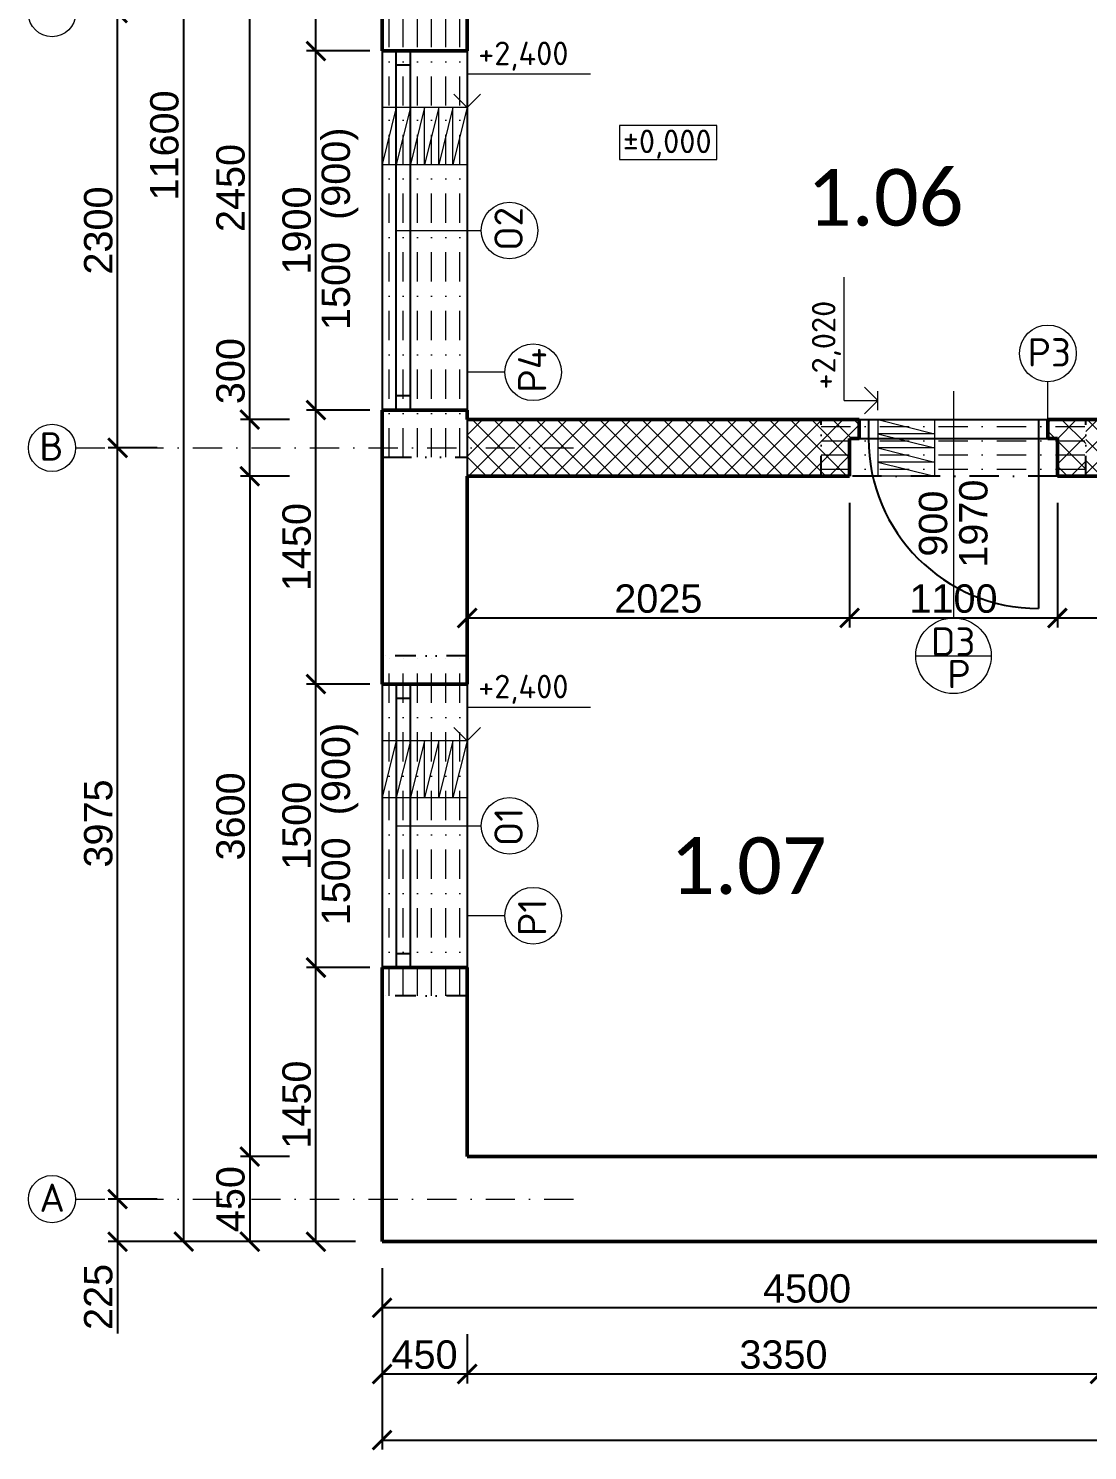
# Model space of a CAD drawing. Header units: millimetres. Extents: x -2059 to 10703, y -1105 to 13172.
# Drawn here: x -1872 to 3735, y -1105 to 6419 of the extents above; entities that cross this region are included whole.
import ezdxf

# ---------------------------------------------------------------- set-up
doc = ezdxf.new("R2010")
doc.units = ezdxf.units.MM
doc.header["$LTSCALE"] = 310
doc.linetypes.add('DASHDOT', pattern=[1, 0.5, -0.25, 0, -0.25])
doc.linetypes.add('DIVIDE', pattern=[1.25, 0.5, -0.25, 0, -0.25, 0, -0.25])
for name, color, linetype, lineweight in [('00 kóty', 210, 'Continuous', 13), ('00 popis', 7, 'Continuous', 13), ('00 tenká plná', 7, 'Continuous', 13), ('00 šrafy', 253, 'Continuous', 13), ('01 tenká čerchovaná', 7, 'DASHDOT', 13), ('01 tlustá dvojčerchovaná', 253, 'DIVIDE', 25), ('01 tlustá plná', 90, 'Continuous', 25), ('01 tlustá čerchovaná', 151, 'DASHDOT', 25), ('01 velmi tlustá plná', 210, 'Continuous', 50)]:
    doc.layers.add(name, color=color, linetype=linetype, lineweight=lineweight)
doc.styles.add('ISOCPEUR', font='isocpeur.ttf')
doc.styles.add('koty', font='arial.ttf', dxfattribs={"height": 150})
doc.styles.add('mistnosti', font='calibri.ttf', dxfattribs={"height": 300})
doc.dimstyles.new('moje koty', dxfattribs={"dimscale": 40, "dimtxt": 150, "dimasz": 2.5, "dimexe": 1.25, "dimexo": 3.5, "dimtad": 1, "dimtxsty": 'koty', "dimblk": 'ARCHTICK', "dimcen": 2.5, "dimadec": 0, "dimazin": 0, "dimtfac": 1, "dimtmove": 0, "dimatfit": 3, "dimfxl": 1, "dimarcsym": 0})

# ---------------------------------------------------------------- blocks, each defined once
blk = doc.blocks.new('_ArchTick')
at = {"color": 0, "linetype": 'ByBlock', "const_width": 0.15}
blk.add_lwpolyline([(-0.5, -0.5), (0.5, 0.5)], dxfattribs=at)
blk = doc.blocks.new('*D14')
at = {"layer": '00 kóty', "color": 0, "lineweight": -2, "transparency": 16777216}
for p, q in [((0, -140), (0, -400)), ((4500, -140), (4500, -400)), ((4500, -350), (0, -350))]:
    blk.add_line(p, q, dxfattribs=at)
at = {"layer": 'Defpoints', "color": 0, "transparency": 16777216}
for p in [(0, 0), (4500, 0), (0, -350)]:
    blk.add_point(p, dxfattribs=at)
at = {"layer": '00 kóty', "color": 0, "lineweight": -2, "transparency": 16777216, "xscale": 100, "yscale": 100, "zscale": 100, "rotation": 180}
blk.add_blockref('_ArchTick', (0, -350), dxfattribs=at)
at = {"layer": '00 kóty', "color": 0, "lineweight": -2, "transparency": 16777216, "xscale": 100, "yscale": 100, "zscale": 100}
blk.add_blockref('_ArchTick', (4500, -350), dxfattribs=at)
at = {"layer": '00 kóty', "color": 0, "transparency": 16777216, "insert": (2250, -248.4), "char_height": 150, "attachment_point": 5, "style": 'koty'}
blk.add_mtext('4500', dxfattribs=at)
blk = doc.blocks.new('*D22')
at = {"layer": '00 kóty', "color": 0, "lineweight": -2, "transparency": 16777216}
for p, q in [((-65, 1450), (-400, 1450)), ((-350, 0), (-350, 1450)), ((-140, 0), (-400, 0))]:
    blk.add_line(p, q, dxfattribs=at)
at = {"layer": 'Defpoints', "color": 0, "transparency": 16777216}
for p in [(-350, 1450), (75, 1450), (0, 0)]:
    blk.add_point(p, dxfattribs=at)
at = {"layer": '00 kóty', "color": 0, "lineweight": -2, "transparency": 16777216, "xscale": 100, "yscale": 100, "zscale": 100}
for p, rotation in [((-350, 1450), 90), ((-350, 0), 270)]:
    blk.add_blockref('_ArchTick', p, dxfattribs=dict(at, rotation=rotation))
at = {"layer": '00 kóty', "color": 0, "transparency": 16777216, "insert": (-451.6, 725), "char_height": 150, "attachment_point": 5, "rotation": 90, "style": 'koty'}
blk.add_mtext('1450', dxfattribs=at)
blk = doc.blocks.new('*D23')
at = {"layer": '00 kóty', "color": 0, "lineweight": -2, "transparency": 16777216}
for p, q in [((-65, 2950), (-400, 2950)), ((-350, 1450), (-350, 2950)), ((-65, 1450), (-400, 1450))]:
    blk.add_line(p, q, dxfattribs=at)
at = {"layer": 'Defpoints', "color": 0, "transparency": 16777216}
for p in [(-350, 2950), (75, 2950), (75, 1450)]:
    blk.add_point(p, dxfattribs=at)
at = {"layer": '00 kóty', "color": 0, "lineweight": -2, "transparency": 16777216, "xscale": 100, "yscale": 100, "zscale": 100}
for p, rotation in [((-350, 2950), 90), ((-350, 1450), 270)]:
    blk.add_blockref('_ArchTick', p, dxfattribs=dict(at, rotation=rotation))
at = {"layer": '00 kóty', "color": 0, "transparency": 16777216, "insert": (-451.6, 2200), "char_height": 150, "attachment_point": 5, "rotation": 90, "style": 'koty'}
blk.add_mtext('1500', dxfattribs=at)
blk = doc.blocks.new('*D24')
at = {"layer": '00 kóty', "color": 0, "lineweight": -2, "transparency": 16777216}
for p, q in [((-140, 4400), (-400, 4400)), ((-350, 2950), (-350, 4400)), ((-65, 2950), (-400, 2950))]:
    blk.add_line(p, q, dxfattribs=at)
at = {"layer": 'Defpoints', "color": 0, "transparency": 16777216}
for p in [(-350, 4400), (0, 4400), (75, 2950)]:
    blk.add_point(p, dxfattribs=at)
at = {"layer": '00 kóty', "color": 0, "lineweight": -2, "transparency": 16777216, "xscale": 100, "yscale": 100, "zscale": 100}
for p, rotation in [((-350, 4400), 90), ((-350, 2950), 270)]:
    blk.add_blockref('_ArchTick', p, dxfattribs=dict(at, rotation=rotation))
at = {"layer": '00 kóty', "color": 0, "transparency": 16777216, "insert": (-451.6, 3675), "char_height": 150, "attachment_point": 5, "rotation": 90, "style": 'koty'}
blk.add_mtext('1450', dxfattribs=at)
blk = doc.blocks.new('*D25')
at = {"layer": '00 kóty', "color": 0, "lineweight": -2, "transparency": 16777216}
for p, q in [((-65, 6300), (-400, 6300)), ((-350, 4400), (-350, 6300)), ((-65, 4400), (-400, 4400))]:
    blk.add_line(p, q, dxfattribs=at)
at = {"layer": 'Defpoints', "color": 0, "transparency": 16777216}
for p in [(-350, 6300), (75, 6300), (75, 4400)]:
    blk.add_point(p, dxfattribs=at)
at = {"layer": '00 kóty', "color": 0, "lineweight": -2, "transparency": 16777216, "xscale": 100, "yscale": 100, "zscale": 100}
for p, rotation in [((-350, 6300), 90), ((-350, 4400), 270)]:
    blk.add_blockref('_ArchTick', p, dxfattribs=dict(at, rotation=rotation))
at = {"layer": '00 kóty', "color": 0, "transparency": 16777216, "insert": (-451.6, 5350), "char_height": 150, "attachment_point": 5, "rotation": 90, "style": 'koty'}
blk.add_mtext('1900', dxfattribs=at)
blk = doc.blocks.new('*D26')
at = {"layer": '00 kóty', "color": 0, "lineweight": -2, "transparency": 16777216}
for p, q in [((-65, 8650), (-400, 8650)), ((-350, 6300), (-350, 8650)), ((-65, 6300), (-400, 6300))]:
    blk.add_line(p, q, dxfattribs=at)
at = {"layer": 'Defpoints', "color": 0, "transparency": 16777216}
for p in [(-350, 8650), (75, 8650), (75, 6300)]:
    blk.add_point(p, dxfattribs=at)
at = {"layer": '00 kóty', "color": 0, "lineweight": -2, "transparency": 16777216, "xscale": 100, "yscale": 100, "zscale": 100}
for p, rotation in [((-350, 8650), 90), ((-350, 6300), 270)]:
    blk.add_blockref('_ArchTick', p, dxfattribs=dict(at, rotation=rotation))
at = {"layer": '00 kóty', "color": 0, "transparency": 16777216, "insert": (-451.6, 7475), "char_height": 150, "attachment_point": 5, "rotation": 90, "style": 'koty'}
blk.add_mtext('2350', dxfattribs=at)
blk = doc.blocks.new('*D29')
at = {"layer": '00 kóty', "color": 0, "lineweight": -2, "transparency": 16777216}
for p, q in [((-490, 4350), (-750, 4350)), ((-700, 4050), (-700, 4350)), ((-490, 4050), (-750, 4050))]:
    blk.add_line(p, q, dxfattribs=at)
at = {"layer": 'Defpoints', "color": 0, "transparency": 16777216}
for p in [(-700, 4350), (-350, 4350), (-350, 4050)]:
    blk.add_point(p, dxfattribs=at)
at = {"layer": '00 kóty', "color": 0, "lineweight": -2, "transparency": 16777216, "xscale": 100, "yscale": 100, "zscale": 100}
for p, rotation in [((-700, 4350), 90), ((-700, 4050), 270)]:
    blk.add_blockref('_ArchTick', p, dxfattribs=dict(at, rotation=rotation))
at = {"layer": '00 kóty', "color": 0, "transparency": 16777216, "insert": (-801.6, 4606), "char_height": 150, "attachment_point": 5, "rotation": 90, "style": 'koty'}
blk.add_mtext('300', dxfattribs=at)
blk = doc.blocks.new('*D30')
at = {"layer": '00 kóty', "color": 0, "lineweight": -2, "transparency": 16777216}
for p, q in [((-490, 6800), (-750, 6800)), ((-700, 4350), (-700, 6800)), ((-490, 4350), (-750, 4350))]:
    blk.add_line(p, q, dxfattribs=at)
at = {"layer": 'Defpoints', "color": 0, "transparency": 16777216}
for p in [(-700, 6800), (-350, 6800), (-350, 4350)]:
    blk.add_point(p, dxfattribs=at)
at = {"layer": '00 kóty', "color": 0, "lineweight": -2, "transparency": 16777216, "xscale": 100, "yscale": 100, "zscale": 100}
for p, rotation in [((-700, 6800), 90), ((-700, 4350), 270)]:
    blk.add_blockref('_ArchTick', p, dxfattribs=dict(at, rotation=rotation))
at = {"layer": '00 kóty', "color": 0, "transparency": 16777216, "insert": (-801.6, 5575), "char_height": 150, "attachment_point": 5, "rotation": 90, "style": 'koty'}
blk.add_mtext('2450', dxfattribs=at)
blk = doc.blocks.new('*D34')
at = {"layer": '00 kóty', "color": 0, "lineweight": -2, "transparency": 16777216}
for p, q in [((-490, 4050), (-750, 4050)), ((-700, 4050), (-700, 450)), ((-490, 450), (-750, 450))]:
    blk.add_line(p, q, dxfattribs=at)
at = {"layer": 'Defpoints', "color": 0, "transparency": 16777216}
for p in [(-350, 4050), (-700, 450), (-350, 450)]:
    blk.add_point(p, dxfattribs=at)
at = {"layer": '00 kóty', "color": 0, "lineweight": -2, "transparency": 16777216, "xscale": 100, "yscale": 100, "zscale": 100}
for p, rotation in [((-700, 4050), 90), ((-700, 450), 270)]:
    blk.add_blockref('_ArchTick', p, dxfattribs=dict(at, rotation=rotation))
at = {"layer": '00 kóty', "color": 0, "transparency": 16777216, "insert": (-801.6, 2250), "char_height": 150, "attachment_point": 5, "rotation": 90, "style": 'koty'}
blk.add_mtext('3600', dxfattribs=at)
blk = doc.blocks.new('*D35')
at = {"layer": '00 kóty', "color": 0, "lineweight": -2, "transparency": 16777216}
for p, q in [((-490, 450), (-750, 450)), ((-700, 450), (-700, 0)), ((-490, 0), (-750, 0))]:
    blk.add_line(p, q, dxfattribs=at)
at = {"layer": 'Defpoints', "color": 0, "transparency": 16777216}
for p in [(-350, 450), (-700, 0), (-350, 0)]:
    blk.add_point(p, dxfattribs=at)
at = {"layer": '00 kóty', "color": 0, "lineweight": -2, "transparency": 16777216, "xscale": 100, "yscale": 100, "zscale": 100}
for p, rotation in [((-700, 450), 90), ((-700, 0), 270)]:
    blk.add_blockref('_ArchTick', p, dxfattribs=dict(at, rotation=rotation))
at = {"layer": '00 kóty', "color": 0, "transparency": 16777216, "insert": (-801.6, 225), "char_height": 150, "attachment_point": 5, "rotation": 90, "style": 'koty'}
blk.add_mtext('450', dxfattribs=at)
blk = doc.blocks.new('*D36')
at = {"layer": '00 kóty', "color": 0, "lineweight": -2, "transparency": 16777216}
for p, q in [((-140, 11600), (-1100, 11600)), ((-1050, 0), (-1050, 11600)), ((-140, 0), (-1100, 0))]:
    blk.add_line(p, q, dxfattribs=at)
at = {"layer": 'Defpoints', "color": 0, "transparency": 16777216}
for p in [(-1050, 11600), (0, 11600), (0, 0)]:
    blk.add_point(p, dxfattribs=at)
at = {"layer": '00 kóty', "color": 0, "lineweight": -2, "transparency": 16777216, "xscale": 100, "yscale": 100, "zscale": 100}
for p, rotation in [((-1050, 11600), 90), ((-1050, 0), 270)]:
    blk.add_blockref('_ArchTick', p, dxfattribs=dict(at, rotation=rotation))
at = {"layer": '00 kóty', "color": 0, "transparency": 16777216, "insert": (-1151.6, 5800), "char_height": 150, "attachment_point": 5, "rotation": 90, "style": 'koty'}
blk.add_mtext('11600', dxfattribs=at)
blk = doc.blocks.new('*D37')
at = {"layer": '00 kóty', "color": 0, "lineweight": -2, "transparency": 16777216}
for p, q in [((-1190, 225), (-1450, 225)), ((-1400, 225), (-1400, 0)), ((-140, 0), (-1450, 0)), ((-1400, 0), (-1400, -485.1))]:
    blk.add_line(p, q, dxfattribs=at)
at = {"layer": 'Defpoints', "color": 0, "transparency": 16777216}
for p in [(-1400, 225), (-1050, 225), (0, 0)]:
    blk.add_point(p, dxfattribs=at)
at = {"layer": '00 kóty', "color": 0, "lineweight": -2, "transparency": 16777216, "xscale": 100, "yscale": 100, "zscale": 100}
for p, rotation in [((-1400, 225), 90), ((-1400, 0), 270)]:
    blk.add_blockref('_ArchTick', p, dxfattribs=dict(at, rotation=rotation))
at = {"layer": '00 kóty', "color": 0, "transparency": 16777216, "insert": (-1501.6, -292.5), "char_height": 150, "attachment_point": 5, "rotation": 90, "style": 'koty'}
blk.add_mtext('225', dxfattribs=at)
blk = doc.blocks.new('*D38')
at = {"layer": '00 kóty', "color": 0, "lineweight": -2, "transparency": 16777216}
for p, q in [((-1190, 4200), (-1450, 4200)), ((-1400, 225), (-1400, 4200)), ((-1190, 225), (-1450, 225))]:
    blk.add_line(p, q, dxfattribs=at)
at = {"layer": 'Defpoints', "color": 0, "transparency": 16777216}
for p in [(-1400, 4200), (-1050, 4200), (-1050, 225)]:
    blk.add_point(p, dxfattribs=at)
at = {"layer": '00 kóty', "color": 0, "lineweight": -2, "transparency": 16777216, "xscale": 100, "yscale": 100, "zscale": 100}
for p, rotation in [((-1400, 4200), 90), ((-1400, 225), 270)]:
    blk.add_blockref('_ArchTick', p, dxfattribs=dict(at, rotation=rotation))
at = {"layer": '00 kóty', "color": 0, "transparency": 16777216, "insert": (-1501.6, 2212.5), "char_height": 150, "attachment_point": 5, "rotation": 90, "style": 'koty'}
blk.add_mtext('3975', dxfattribs=at)
blk = doc.blocks.new('*D39')
at = {"layer": '00 kóty', "color": 0, "lineweight": -2, "transparency": 16777216}
for p, q in [((-1190, 6500), (-1450, 6500)), ((-1400, 4200), (-1400, 6500)), ((-1190, 4200), (-1450, 4200))]:
    blk.add_line(p, q, dxfattribs=at)
at = {"layer": 'Defpoints', "color": 0, "transparency": 16777216}
for p in [(-1400, 6500), (-1050, 6500), (-1050, 4200)]:
    blk.add_point(p, dxfattribs=at)
at = {"layer": '00 kóty', "color": 0, "lineweight": -2, "transparency": 16777216, "xscale": 100, "yscale": 100, "zscale": 100}
for p, rotation in [((-1400, 6500), 90), ((-1400, 4200), 270)]:
    blk.add_blockref('_ArchTick', p, dxfattribs=dict(at, rotation=rotation))
at = {"layer": '00 kóty', "color": 0, "transparency": 16777216, "insert": (-1501.6, 5350), "char_height": 150, "attachment_point": 5, "rotation": 90, "style": 'koty'}
blk.add_mtext('2300', dxfattribs=at)
blk = doc.blocks.new('*D42')
at = {"layer": '00 kóty', "color": 0, "lineweight": -2, "transparency": 16777216}
for p, q in [((0, -140), (0, -750)), ((450, -490), (450, -750)), ((0, -700), (450, -700))]:
    blk.add_line(p, q, dxfattribs=at)
at = {"layer": 'Defpoints', "color": 0, "transparency": 16777216}
for p in [(0, 0), (450, -350), (450, -700)]:
    blk.add_point(p, dxfattribs=at)
at = {"layer": '00 kóty', "color": 0, "lineweight": -2, "transparency": 16777216, "xscale": 100, "yscale": 100, "zscale": 100, "rotation": 180}
blk.add_blockref('_ArchTick', (0, -700), dxfattribs=at)
at = {"layer": '00 kóty', "color": 0, "lineweight": -2, "transparency": 16777216, "xscale": 100, "yscale": 100, "zscale": 100}
blk.add_blockref('_ArchTick', (450, -700), dxfattribs=at)
at = {"layer": '00 kóty', "color": 0, "transparency": 16777216, "insert": (225, -598.4), "char_height": 150, "attachment_point": 5, "style": 'koty'}
blk.add_mtext('450', dxfattribs=at)
blk = doc.blocks.new('*D43')
at = {"layer": '00 kóty', "color": 0, "lineweight": -2, "transparency": 16777216}
for p, q in [((450, -490), (450, -750)), ((3800, -490), (3800, -750)), ((450, -700), (3800, -700))]:
    blk.add_line(p, q, dxfattribs=at)
at = {"layer": 'Defpoints', "color": 0, "transparency": 16777216}
for p in [(450, -350), (3800, -350), (3800, -700)]:
    blk.add_point(p, dxfattribs=at)
at = {"layer": '00 kóty', "color": 0, "lineweight": -2, "transparency": 16777216, "xscale": 100, "yscale": 100, "zscale": 100, "rotation": 180}
blk.add_blockref('_ArchTick', (450, -700), dxfattribs=at)
at = {"layer": '00 kóty', "color": 0, "lineweight": -2, "transparency": 16777216, "xscale": 100, "yscale": 100, "zscale": 100}
blk.add_blockref('_ArchTick', (3800, -700), dxfattribs=at)
at = {"layer": '00 kóty', "color": 0, "transparency": 16777216, "insert": (2125, -598.4), "char_height": 150, "attachment_point": 5, "style": 'koty'}
blk.add_mtext('3350', dxfattribs=at)
blk = doc.blocks.new('*D47')
at = {"layer": '00 kóty', "color": 0, "lineweight": -2, "transparency": 16777216}
for p, q in [((0, -140), (0, -1100)), ((9300, -140), (9300, -1100)), ((0, -1050), (9300, -1050))]:
    blk.add_line(p, q, dxfattribs=at)
at = {"layer": 'Defpoints', "color": 0, "transparency": 16777216}
for p in [(0, 0), (9300, 0), (9300, -1050)]:
    blk.add_point(p, dxfattribs=at)
at = {"layer": '00 kóty', "color": 0, "lineweight": -2, "transparency": 16777216, "xscale": 100, "yscale": 100, "zscale": 100, "rotation": 180}
blk.add_blockref('_ArchTick', (0, -1050), dxfattribs=at)
at = {"layer": '00 kóty', "color": 0, "lineweight": -2, "transparency": 16777216, "xscale": 100, "yscale": 100, "zscale": 100}
blk.add_blockref('_ArchTick', (9300, -1050), dxfattribs=at)
at = {"layer": '00 kóty', "color": 0, "transparency": 16777216, "insert": (4650, -948.4), "char_height": 150, "attachment_point": 5, "style": 'koty'}
blk.add_mtext('9300', dxfattribs=at)
blk = doc.blocks.new('*D71')
at = {"layer": '00 kóty', "color": 0, "lineweight": -2, "transparency": 16777216}
for p, q in [((2475, 3910), (2475, 3250)), ((450, 3360), (450, 3250)), ((450, 3300), (2475, 3300))]:
    blk.add_line(p, q, dxfattribs=at)
at = {"layer": 'Defpoints', "color": 0, "transparency": 16777216}
for p in [(2475, 4050), (450, 3500), (2475, 3300)]:
    blk.add_point(p, dxfattribs=at)
at = {"layer": '00 kóty', "color": 0, "lineweight": -2, "transparency": 16777216, "xscale": 100, "yscale": 100, "zscale": 100, "rotation": 180}
blk.add_blockref('_ArchTick', (450, 3300), dxfattribs=at)
at = {"layer": '00 kóty', "color": 0, "lineweight": -2, "transparency": 16777216, "xscale": 100, "yscale": 100, "zscale": 100}
blk.add_blockref('_ArchTick', (2475, 3300), dxfattribs=at)
at = {"layer": '00 kóty', "color": 0, "transparency": 16777216, "insert": (1462.5, 3401.6), "char_height": 150, "attachment_point": 5, "style": 'koty'}
blk.add_mtext('2025', dxfattribs=at)
blk = doc.blocks.new('*D72')
at = {"layer": '00 kóty', "color": 0, "lineweight": -2, "transparency": 16777216}
for p, q in [((2475, 3910), (2475, 3250)), ((3575, 3910), (3575, 3250)), ((2475, 3300), (3575, 3300))]:
    blk.add_line(p, q, dxfattribs=at)
at = {"layer": 'Defpoints', "color": 0, "transparency": 16777216}
for p in [(2475, 4050), (3575, 4050), (3575, 3300)]:
    blk.add_point(p, dxfattribs=at)
at = {"layer": '00 kóty', "color": 0, "lineweight": -2, "transparency": 16777216, "xscale": 100, "yscale": 100, "zscale": 100, "rotation": 180}
blk.add_blockref('_ArchTick', (2475, 3300), dxfattribs=at)
at = {"layer": '00 kóty', "color": 0, "lineweight": -2, "transparency": 16777216, "xscale": 100, "yscale": 100, "zscale": 100}
blk.add_blockref('_ArchTick', (3575, 3300), dxfattribs=at)
at = {"layer": '00 kóty', "color": 0, "transparency": 16777216, "insert": (3025, 3401.6), "char_height": 150, "attachment_point": 5, "style": 'koty'}
blk.add_mtext('1100', dxfattribs=at)
blk = doc.blocks.new('*D73')
at = {"layer": '00 kóty', "color": 0, "lineweight": -2, "transparency": 16777216}
for p, q in [((3575, 3910), (3575, 3250)), ((4200, 3910), (4200, 3250)), ((3575, 3300), (4200, 3300)), ((3887.5, 3300), (4029.2, 2857.9)), ((4029.2, 2857.9), (4412.5, 2857.9))]:
    blk.add_line(p, q, dxfattribs=at)
at = {"layer": 'Defpoints', "color": 0, "transparency": 16777216}
for p in [(3575, 4050), (4200, 4050), (4200, 3300)]:
    blk.add_point(p, dxfattribs=at)
at = {"layer": '00 kóty', "color": 0, "lineweight": -2, "transparency": 16777216, "xscale": 100, "yscale": 100, "zscale": 100, "rotation": 180}
blk.add_blockref('_ArchTick', (3575, 3300), dxfattribs=at)
at = {"layer": '00 kóty', "color": 0, "lineweight": -2, "transparency": 16777216, "xscale": 100, "yscale": 100, "zscale": 100}
blk.add_blockref('_ArchTick', (4200, 3300), dxfattribs=at)
at = {"layer": '00 kóty', "color": 0, "transparency": 16777216, "insert": (4220.9, 2959.5), "char_height": 150, "attachment_point": 5, "style": 'koty'}
blk.add_mtext('625', dxfattribs=at)
blk = doc.blocks.new('VYSKOVA KOTA')
at = {"layer": '00 popis'}
for p, q in [((61882.7, 803.1), (61882.7, 624.5)), ((61882.7, 803.1), (62535.4, 803.1)), ((61882.7, 624.5), (61812, 695.2)), ((61882.7, 624.5), (61953.4, 695.2))]:
    blk.add_line(p, q, dxfattribs=at)

msp = doc.modelspace()

# ---------------------------------------------------------------- hatches: boundary and pattern name
at = {"layer": '00 šrafy'}
h = msp.add_hatch(dxfattribs=at)
h.set_pattern_fill('ANSI37', color=256, scale=25)
h.paths.add_polyline_path([(4050, 4350), (3725, 4350), (3725, 4050), (3800, 4050), (3950, 4050), (4050, 4050)])
h.paths.add_polyline_path([(2525, 4312.5), (2325, 4312.5), (2325, 4237.5), (2475, 4237.5), (2475, 4250), (2525, 4250)])
h.paths.add_polyline_path([(2525, 4350), (2325, 4350), (2325, 4312.5), (2525, 4312.5)])
h.paths.add_polyline_path([(2475, 4237.5), (2325, 4237.5), (2325, 4162.5), (2475, 4162.5)])
h.paths.add_polyline_path([(2475, 4162.5), (2325, 4162.5), (2325, 4087.5), (2475, 4087.5)])
h.paths.add_polyline_path([(2475, 4087.5), (2325, 4087.5), (2325, 4050), (2475, 4050)])
h.paths.add_polyline_path([(2325, 4312.5), (2325, 4350), (450, 4350), (450, 4050), (2325, 4050), (2325, 4087.5), (2325, 4162.5), (2325, 4237.5)])
h.paths.add_polyline_path([(8850, 6650), (5850, 6650), (5550, 6650), (5550, 6350), (8850, 6350)])
h.paths.add_polyline_path([(5850, 6900), (5550, 6900), (5550, 6800), (5550, 6650), (5850, 6650)])
h.paths.add_polyline_path([(5850, 11150), (5550, 11150), (5550, 8300), (5850, 8300)])
h.paths.add_polyline_path([(5587.5, 7100), (5550, 7100), (5550, 6950), (5550, 6900), (5587.5, 6900)])
h.paths.add_polyline_path([(5662.5, 7050), (5650, 7050), (5650, 7100), (5587.5, 7100), (5587.5, 6900), (5662.5, 6900)])
h.paths.add_polyline_path([(5737.5, 7050), (5662.5, 7050), (5662.5, 6900), (5737.5, 6900)])
h.paths.add_polyline_path([(5812.5, 7050), (5737.5, 7050), (5737.5, 6900), (5812.5, 6900)])
h.paths.add_polyline_path([(5850, 7050), (5812.5, 7050), (5812.5, 6900), (5850, 6900)])
h.paths.add_polyline_path([(5587.5, 8300), (5550, 8300), (5550, 8100), (5587.5, 8100)])
h.paths.add_polyline_path([(5662.5, 8300), (5587.5, 8300), (5587.5, 8100), (5650, 8100), (5650, 8150), (5662.5, 8150)])
h.paths.add_polyline_path([(5737.5, 8300), (5662.5, 8300), (5662.5, 8150), (5737.5, 8150)])
h.paths.add_polyline_path([(5812.5, 8300), (5737.5, 8300), (5737.5, 8150), (5812.5, 8150)])
h.paths.add_polyline_path([(5850, 8300), (5812.5, 8300), (5812.5, 8150), (5850, 8150)])
h = msp.add_hatch(dxfattribs=at)
h.set_pattern_fill('ANSI37', color=256, scale=30)
h.paths.add_polyline_path([(8850, 4350), (5450, 4350), (5450, 4050), (8850, 4050)])
h.paths.add_polyline_path([(5450, 4350), (5250, 4350), (5250, 4312.5), (5450, 4312.5)])
h.paths.add_polyline_path([(5450, 4312.5), (5250, 4312.5), (5250, 4250), (5300, 4250), (5300, 4237.5), (5450, 4237.5)])
h.paths.add_polyline_path([(5450, 4237.5), (5300, 4237.5), (5300, 4162.5), (5450, 4162.5)])
h.paths.add_polyline_path([(5450, 4162.5), (5300, 4162.5), (5300, 4087.5), (5450, 4087.5)])
h.paths.add_polyline_path([(5450, 4087.5), (5300, 4087.5), (5300, 4050), (5450, 4050)])
h.paths.add_polyline_path([(4250, 4350), (4050, 4350), (4050, 4312.5), (4250, 4312.5)])
h.paths.add_polyline_path([(4250, 4312.5), (4050, 4312.5), (4050, 4237.5), (4200, 4237.5), (4200, 4250), (4250, 4250)])
h.paths.add_polyline_path([(4200, 4237.5), (4050, 4237.5), (4050, 4162.5), (4200, 4162.5)])
h.paths.add_polyline_path([(4200, 4162.5), (4050, 4162.5), (4050, 4087.5), (4200, 4087.5)])
h.paths.add_polyline_path([(4200, 4087.5), (4050, 4087.5), (4050, 4050), (4200, 4050)])
h.paths.add_polyline_path([(3725, 4350), (3525, 4350), (3525, 4312.5), (3725, 4312.5)])
h.paths.add_polyline_path([(3725, 4312.5), (3525, 4312.5), (3525, 4250), (3575, 4250), (3575, 4237.5), (3725, 4237.5)])
h.paths.add_polyline_path([(3725, 4237.5), (3575, 4237.5), (3575, 4162.5), (3725, 4162.5)])
h.paths.add_polyline_path([(3725, 4162.5), (3575, 4162.5), (3575, 4087.5), (3725, 4087.5)])
h.paths.add_polyline_path([(3725, 4087.5), (3575, 4087.5), (3575, 4050), (3725, 4050)])

# ---------------------------------------------------------------- linework, layer by layer
at = {"layer": '00 popis'}
for p, q in [((75, 5350), (525, 5350)), ((650, 4600), (450, 4600)), ((3525, 4350), (3525, 4550)), ((2625, 4400), (2625, 4500)), ((3025, 4500), (3025, 3300)), ((2825, 3100), (3225, 3100)), ((75, 2200), (525, 2200)), ((650, 1724.317), (450, 1724.317))]:
    msp.add_line(p, q, dxfattribs=at)
for centre, radius in [((-1747.07, 6500), 125), ((675, 5350), 150), ((3525, 4700), 150), ((800, 4600), 150), ((-1747.07, 4200), 125), ((3025, 3100), 200), ((675, 2200), 150), ((800, 1724.317), 150), ((-1747.07, 225), 125)]:
    msp.add_circle(centre, radius, dxfattribs=at)
at = {"layer": '00 tenká plná'}
for p, q in [((450, 6000), (0, 6000)), ((75, 6000), (0, 5700)), ((75, 5700), (75, 6000)), ((150, 6000), (75, 5700)), ((150, 5700), (150, 6000)), ((225, 6000), (150, 5700)), ((225, 5700), (225, 6000)), ((300, 6000), (225, 5700)), ((300, 5700), (300, 6000)), ((375, 6000), (300, 5700)), ((375, 5700), (375, 6000)), ((450, 6000), (375, 5700)), ((1772.062, 5815.382), (1772.062, 5905.382)), ((0, 5700), (450, 5700)), ((2625, 4350), (2625, 4050)), ((2625, 4350), (2925, 4275)), ((2925, 4350), (2925, 4050)), ((2925, 4275), (2625, 4275)), ((2625, 4275), (2925, 4200)), ((2925, 4200), (2625, 4200)), ((2625, 4200), (2925, 4125)), ((2925, 4125), (2625, 4125)), ((2625, 4125), (2925, 4050)), ((2925, 4050), (2625, 4050)), ((450, 2650), (0, 2650)), ((75, 2650), (0, 2350)), ((75, 2350), (75, 2650)), ((150, 2650), (75, 2350)), ((150, 2350), (150, 2650)), ((225, 2650), (150, 2350)), ((225, 2350), (225, 2650)), ((300, 2650), (225, 2350)), ((300, 2350), (300, 2650)), ((375, 2650), (300, 2350)), ((375, 2350), (375, 2650)), ((450, 2650), (375, 2350)), ((0, 2350), (450, 2350))]:
    msp.add_line(p, q, dxfattribs=at)
msp.add_lwpolyline([(1257.062, 5725.382), (1772.062, 5725.382), (1772.062, 5905.382), (1257.062, 5905.382)], close=True, dxfattribs=at)
at = {"layer": '01 tenká čerchovaná'}
for p, q in [((37.5, 4150), (37.5, 6550)), ((112.5, 4150), (112.5, 6550)), ((187.5, 4150), (187.5, 6550)), ((262.5, 4150), (262.5, 6550)), ((337.5, 4150), (337.5, 6550)), ((412.5, 4150), (412.5, 6550)), ((2325, 4312.5), (3725, 4312.5)), ((2325, 4237.5), (3725, 4237.5)), ((-1622.07, 4200), (1068.713, 4200)), ((2325, 4162.5), (3725, 4162.5)), ((2325, 4087.5), (3725, 4087.5)), ((37.5, 1300), (37.5, 3100)), ((112.5, 1300), (112.5, 3100)), ((187.5, 1300), (187.5, 3100)), ((262.5, 1300), (262.5, 3100)), ((337.5, 1300), (337.5, 3100)), ((412.5, 1300), (412.5, 3100)), ((-1622.07, 225), (1068.713, 225))]:
    msp.add_line(p, q, dxfattribs=at)
at = {"layer": '01 tlustá dvojčerchovaná', "ltscale": 0.7}
for p, q in [((2325, 4050), (2325, 4350)), ((3725, 4050), (3725, 4350)), ((450, 3100), (0, 3100)), ((450, 1300), (0, 1300))]:
    msp.add_line(p, q, dxfattribs=at)
at = {"layer": '01 tlustá dvojčerchovaná'}
msp.add_line((0, 4150), (450, 4150), dxfattribs=at)
at = {"layer": '01 tlustá plná'}
for p, q in [((0, 6300), (0, 4400)), ((75, 4400), (75, 6300)), ((150, 4400), (150, 6300)), ((450, 6300), (450, 4400)), ((150, 6225), (75, 6225)), ((450, 6100), (450, 4600)), ((150, 4475), (75, 4475)), ((450, 4350), (450, 4050)), ((2525, 4350), (2575, 4350)), ((2575, 4350), (3475, 4350)), ((2575, 4350), (2575, 4250)), ((3475, 4350), (3525, 4350)), ((3475, 4350), (3475, 3350)), ((2525, 4250), (3525, 4250)), ((0, 2950), (0, 1450)), ((75, 2950), (75, 1450)), ((150, 1450), (150, 2950)), ((450, 2950), (450, 1450)), ((75, 2875), (150, 2875)), ((75, 1525), (150, 1525))]:
    msp.add_line(p, q, dxfattribs=at)
msp.add_arc((3475, 4250), 900, 180, 270, dxfattribs=at)
at = {"layer": '01 tlustá čerchovaná'}
msp.add_line((3575, 4050), (2475, 4050), dxfattribs=at)
at = {"layer": '01 velmi tlustá plná'}
for p, q in [((0, 6300), (0, 8650)), ((450, 6800), (450, 6300)), ((0, 6300), (450, 6300)), ((0, 4400), (450, 4400)), ((0, 4300), (0, 4400)), ((450, 4400), (450, 4350)), ((0, 2950), (0, 4300)), ((450, 4350), (2525, 4350)), ((2525, 4350), (2525, 4250)), ((3525, 4350), (4250, 4350)), ((3525, 4350), (3525, 4250)), ((2475, 4050), (2475, 4250)), ((2475, 4250), (2525, 4250)), ((3575, 4250), (3525, 4250)), ((3575, 4050), (3575, 4250)), ((450, 4050), (2475, 4050)), ((450, 4050), (450, 2950)), ((3575, 4050), (3800, 4050)), ((0, 2950), (450, 2950)), ((0, 0), (0, 1450)), ((450, 1450), (0, 1450)), ((450, 1450), (450, 450)), ((0, 450), (0, 0)), ((3800, 450), (450, 450)), ((0, 0), (4500, 0)), ((450, 0), (0, 0))]:
    msp.add_line(p, q, dxfattribs=at)

# ---------------------------------------------------------------- block references
at = {"layer": '00 popis'}
for p in [(-61432.716, 5375.535), (-61432.716, 2025.535)]:
    msp.add_blockref('VYSKOVA KOTA', p, dxfattribs=at)
at = {"layer": '00 popis', "rotation": 90}
msp.add_blockref('VYSKOVA KOTA', (3249.465, -57432.716), dxfattribs=at)

# ---------------------------------------------------------------- texts
at = {"linetype": 'Continuous', "lineweight": 30, "style": 'ISOCPEUR'}
for s, p in [('B', (-1813.971, 4132.69)), ('A', (-1813.971, 157.69))]:
    msp.add_text(s, height=150, dxfattribs=at).set_placement(p)
at = {"layer": '00 kóty', "char_height": 150, "attachment_point": 1, "rotation": 90, "style": 'koty'}
for s, width, insert in [('1500  (900)', 2058.30656, (-320, 4823.298)), ('1970', 653.0594, (3055, 3566.1)), (' 900', 407.84315, (2841.84, 3566.1)), ('1500  (900)', 2058.30656, (-320, 1673.298))]:
    msp.add_mtext_dynamic_manual_height_columns(s, width=width, gutter_width=750, heights=[0], dxfattribs=dict(at, insert=insert))
at = {"layer": '00 popis', "linetype": 'Continuous', "lineweight": 30, "style": 'ISOCPEUR'}
for s, height, p in [('+2,400', 125, (508.707, 6224.66)), ('P3', 150, (3417.63, 4630.186)), ('D3', 150, (2906.323, 3100)), ('P', 150, (2993.006, 2927.875)), ('+2,400', 125, (508.707, 2874.66))]:
    msp.add_text(s, height=height, dxfattribs=at).set_placement(p)
for s, height, p in [('O2', 150, (744.814, 5242.63)), ('+2,020', 125, (2400.34, 4508.707)), ('P4', 150, (869.814, 4492.63)), ('O1', 150, (744.814, 2092.63)), ('P1', 150, (869.814, 1616.948))]:
    msp.add_text(s, height=height, rotation=90, dxfattribs=at).set_placement(p)
at = {"layer": '00 popis', "char_height": 300, "attachment_point": 1, "style": 'mistnosti'}
for s, insert in [('1.06', (2248.835, 5675.388)), ('1.07', (1524.615, 2139.765))]:
    msp.add_mtext_dynamic_manual_height_columns(s, width=1020.4919, gutter_width=1500, heights=[0], dxfattribs=dict(at, insert=insert))
at = {"layer": '00 tenká plná', "linetype": 'Continuous', "lineweight": 50, "style": 'ISOCPEUR'}
msp.add_text('±0,000', height=125, dxfattribs=at).set_placement((1274.398, 5759.169))

# ---------------------------------------------------------------- dimensions: what is measured, and where the dimension line sits
at = {"layer": '00 kóty'}
for base, p1, p2, picture, middle in [((-1050, 11600), (0, 0), (0, 11600), '*D36', (-1151.586, 5800)), ((-700, 450), (-350, 4050), (-350, 450), '*D34', (-801.637, 2250)), ((-350, 1450), (0, 0), (75, 1450), '*D22', (-451.586, 725)), ((-700, 0), (-350, 450), (-350, 0), '*D35', (-801.586, 225))]:
    dim = msp.add_linear_dim(base=base, p1=p1, p2=p2, angle=90, dimstyle='moje koty', dxfattribs=at)
    dim.commit()
    dim.dimension.update_dxf_attribs({"geometry": picture, "text_midpoint": middle})
for base, p1, p2, picture, middle in [((-350, 8650), (75, 6300), (75, 8650), '*D26', (-451.637, 7475)), ((-700, 6800), (-350, 4350), (-350, 6800), '*D30', (-801.586, 5575)), ((-1400, 6500), (-1050, 4200), (-1050, 6500), '*D39', (-1501.637, 5350)), ((-350, 6300), (75, 4400), (75, 6300), '*D25', (-451.586, 5350)), ((-350, 4400), (75, 2950), (0, 4400), '*D24', (-451.586, 3675)), ((-1400, 4200), (-1050, 225), (-1050, 4200), '*D38', (-1501.637, 2212.5)), ((-350, 2950), (75, 1450), (75, 2950), '*D23', (-451.586, 2200))]:
    dim = msp.add_linear_dim(base=base, p1=p1, p2=p2, angle=90, dimstyle='moje koty', override={"dimtmove": 1}, dxfattribs=at)
    dim.commit()
    dim.dimension.update_dxf_attribs({"geometry": picture, "text_midpoint": middle})
dim = msp.add_linear_dim(base=(-700, 4350), p1=(-350, 4050), p2=(-350, 4350), angle=90, dimstyle='moje koty', override={"dimtmove": 1}, dxfattribs=at)
dim.commit()
dim.dimension.update_dxf_attribs({"geometry": '*D29', "text_midpoint": (-700, 4605.978), "dimtype": 160})
for base, p1, p2, picture, middle in [((2475, 3300), (450, 3500), (2475, 4050), '*D71', (1462.5, 3401.586)), ((450, -699.999), (0, 0), (450, -350), '*D42', (225, -598.414)), ((9300, -1049.999), (0, 0), (9300, 0), '*D47', (4650, -948.362))]:
    dim = msp.add_linear_dim(base=base, p1=p1, p2=p2, dimstyle='moje koty', dxfattribs=at)
    dim.commit()
    dim.dimension.update_dxf_attribs({"geometry": picture, "text_midpoint": middle})
for base, p1, p2, picture, middle in [((3575, 3300), (2475, 4050), (3575, 4050), '*D72', (3025, 3401.586)), ((0, -350), (4500, 0), (0, 0), '*D14', (2250, -248.414)), ((3800, -699.999), (450, -350), (3800, -350), '*D43', (2125, -598.362))]:
    dim = msp.add_linear_dim(base=base, p1=p1, p2=p2, dimstyle='moje koty', override={"dimtmove": 1}, dxfattribs=at)
    dim.commit()
    dim.dimension.update_dxf_attribs({"geometry": picture, "text_midpoint": middle})
dim = msp.add_linear_dim(base=(4200, 3300), p1=(3575, 4050), p2=(4200, 4050), dimstyle='moje koty', override={"dimtmove": 1}, dxfattribs=at)
dim.commit()
dim.dimension.update_dxf_attribs({"geometry": '*D73', "text_midpoint": (4054.178, 2857.909), "dimtype": 160})
dim = msp.add_linear_dim(base=(-1400, 225), p1=(0, 0), p2=(-1050, 225), angle=90, dimstyle='moje koty', dxfattribs=at)
dim.commit()
dim.dimension.update_dxf_attribs({"geometry": '*D37', "text_midpoint": (-1400, -292.548), "dimtype": 160})

doc.saveas('drawing.dxf')
